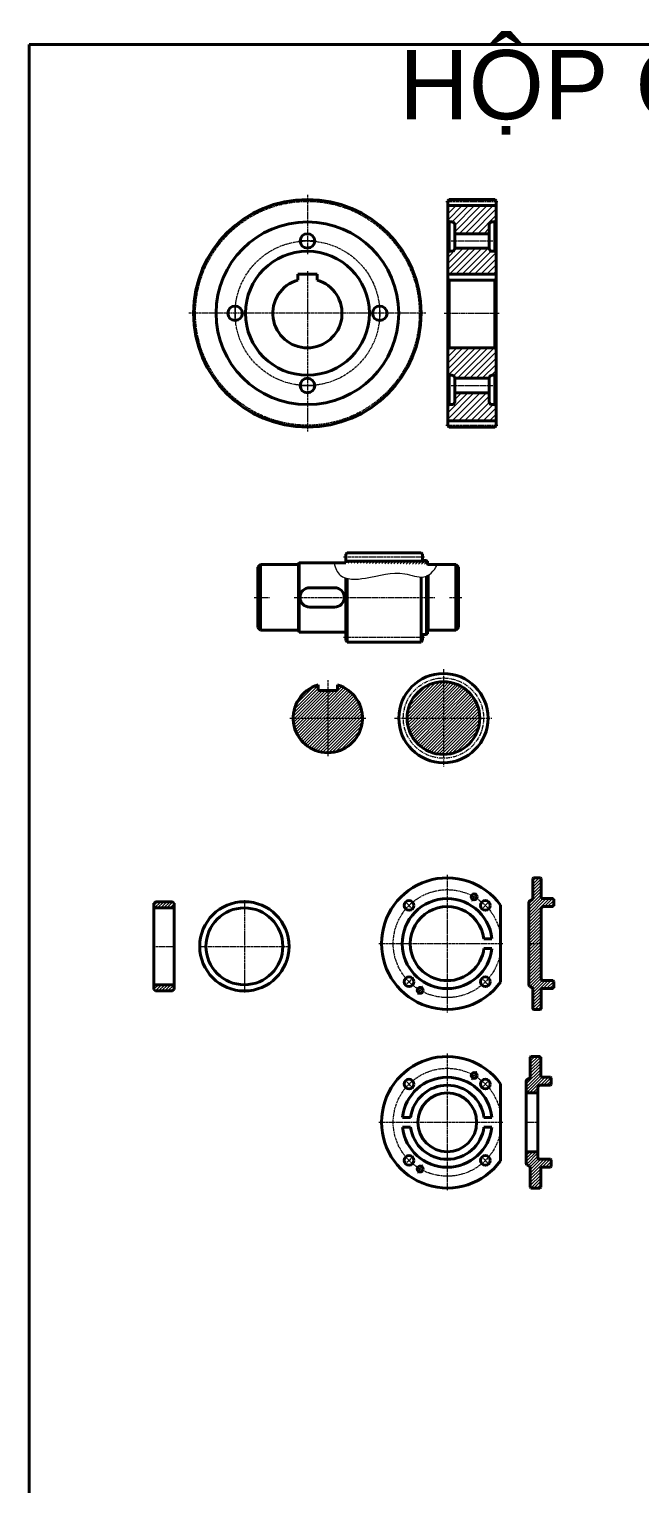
# Model space of a CAD drawing. Header units: millimetres. Extents: x -11382 to 23553, y -372 to 10786.
# Drawn here: x 7889 to 8772, y 3695 to 5797 of the extents above; entities that cross this region are included whole.
import ezdxf

# ---------------------------------------------------------------- set-up
doc = ezdxf.new("R2010")
doc.units = ezdxf.units.MM
doc.header["$LTSCALE"] = 0.2
doc.linetypes.add('CENTER', pattern=[50.8, 31.75, -6.35, 6.35, -6.35])
for name, color, linetype, lineweight in [('đường bao thấy', 7, 'Continuous', 40), ('đường kích thước', 90, 'Continuous', 15), ('đường mặt cắt', 160, 'Continuous', 15), ('đường nét mảnh', 220, 'Continuous', 15), ('đường nét tâm', 137, 'CENTER', 15)]:
    doc.layers.add(name, color=color, linetype=linetype, lineweight=lineweight)
doc.styles.add('nhat3.5', font='arial.ttf', dxfattribs={"height": 3.5})
pattern_1 = [(45, (7311.892, 2758.6685), (-4.490128, 4.490128), [])]
pattern_2 = [(45, (7084.4872, 3128.42), (-2.245064, 2.245064), [])]
pattern_3 = [(45, (4434.1492, 2475.3908), (-2.245064, 2.245064), [])]
pattern_4 = [(45, (4437.9313, 2475.3908), (-2.245064, 2.245064), [])]

msp = doc.modelspace()

# ---------------------------------------------------------------- hatches: boundary and pattern name
at = {"layer": 'đường mặt cắt', "ltscale": 0.5}
h = msp.add_hatch(dxfattribs=at)
h.set_pattern_fill('ANSI31', color=256, scale=2, style=0)
h.set_pattern_definition(pattern_1)
h.paths.add_polyline_path([(8554.126, 5501.841), (8554.126, 5514.841, -0.41421356), (8558.126, 5518.841), (8562.126, 5518.841), (8564.126, 5520.841), (8564.126, 5542.321), (8494.126, 5542.321), (8494.126, 5520.841), (8496.126, 5518.841), (8500.126, 5518.841, -0.41421356), (8504.126, 5514.841), (8504.126, 5501.841)])
h = msp.add_hatch(dxfattribs=at)
h.set_pattern_fill('ANSI31', color=256, scale=2, style=0)
h.set_pattern_definition(pattern_1)
h.paths.add_polyline_path([(8504.126, 5480.841), (8504.126, 5480.341, -0.41421356), (8500.126, 5476.341), (8496.126, 5476.341), (8494.126, 5474.341), (8494.126, 5443.241), (8564.126, 5443.241), (8564.126, 5474.341), (8562.126, 5476.341), (8558.126, 5476.341, -0.41421356), (8554.126, 5480.341), (8554.126, 5480.841)])
h = msp.add_hatch(dxfattribs=at)
h.set_pattern_fill('ANSI31', color=256, scale=2, style=0)
h.set_pattern_definition(pattern_1)
h.paths.add_polyline_path([(8496.126, 5336.841), (8494.126, 5334.841), (8494.126, 5299.341), (8496.126, 5297.341), (8500.126, 5297.341, -0.41421356), (8504.126, 5293.341), (8504.126, 5292.841), (8554.126, 5292.841), (8554.126, 5293.341, -0.41421356), (8558.126, 5297.341), (8562.126, 5297.341), (8564.126, 5299.341), (8564.126, 5334.841), (8562.126, 5336.841)])
h = msp.add_hatch(dxfattribs=at)
h.set_pattern_fill('ANSI31', color=256, scale=2, style=0)
h.set_pattern_definition(pattern_1)
h.paths.add_polyline_path([(8504.126, 5271.841), (8504.126, 5258.841, -0.41421356), (8500.126, 5254.841), (8496.126, 5254.841), (8494.126, 5252.841), (8494.126, 5231.361), (8564.126, 5231.361), (8564.126, 5252.841), (8562.126, 5254.841), (8558.126, 5254.841, -0.41421356), (8554.126, 5258.841), (8554.126, 5271.841)])
h = msp.add_hatch(dxfattribs=at)
h.set_pattern_fill('ANSI31', color=256, style=0)
h.set_pattern_definition([(45, (6951.398, 3348.803), (-2.245064, 2.245064), [])])
edge = h.paths.add_edge_path()
edge.add_spline(control_points=[(8329.75, 5026.313), (8331.748, 5017.885), (8339.357, 5001.053), (8384.857, 5002.975), (8420.978, 5017.383), (8460.425, 5000.597), (8473.373, 5013.522), (8479.212, 5023.813)], knot_values=[9.10403424, 9.10403424, 9.10403424, 9.10403424, 27.60372956, 64.46729555, 121.70458262, 149.58031351, 175.54874912, 175.54874912, 175.54874912, 175.54874912], degree=3, periodic=0)
edge.add_line((8479.212, 5023.813), (8465.619, 5023.813))
edge.add_arc((8465.619, 5024.813), 1, 180, 270, ccw=False)
edge.add_line((8464.619, 5024.813), (8464.619, 5028.773))
edge.add_line((8464.619, 5028.773), (8346.619, 5028.773))
edge.add_line((8346.619, 5028.773), (8346.619, 5026.313))
edge.add_line((8346.619, 5026.313), (8329.75, 5026.313))
edge = h.paths.add_edge_path(flags=16)
edge.add_spline(control_points=[(8329.75, 5026.313), (8331.748, 5017.885), (8339.357, 5001.053), (8384.857, 5002.975), (8420.978, 5017.383), (8460.425, 5000.597), (8473.373, 5013.522), (8479.212, 5023.813)], knot_values=[9.10403424, 9.10403424, 9.10403424, 9.10403424, 27.60372956, 64.46729555, 121.70458262, 149.58031351, 175.54874912, 175.54874912, 175.54874912, 175.54874912], degree=3, periodic=0)
edge.add_spline(control_points=[(8329.75, 5026.313), (8331.748, 5017.885), (8339.357, 5001.053), (8384.857, 5002.975), (8420.978, 5017.383), (8460.425, 5000.597), (8473.373, 5013.522), (8479.212, 5023.813)], knot_values=[9.10403424, 9.10403424, 9.10403424, 9.10403424, 27.60372956, 64.46729555, 121.70458262, 149.58031351, 175.54874912, 175.54874912, 175.54874912, 175.54874912], degree=3, periodic=0)
edge = h.paths.add_edge_path(flags=17)
edge.add_spline(control_points=[(8329.75, 5026.313), (8331.748, 5017.885), (8339.357, 5001.053), (8384.857, 5002.975), (8420.978, 5017.383), (8460.425, 5000.597), (8473.373, 5013.522), (8479.212, 5023.813)], knot_values=[9.10403424, 9.10403424, 9.10403424, 9.10403424, 27.60372956, 64.46729555, 121.70458262, 149.58031351, 175.54874912, 175.54874912, 175.54874912, 175.54874912], degree=3, periodic=0)
h = msp.add_hatch(dxfattribs=at)
h.set_pattern_fill('ANSI31', color=256, style=0)
h.set_pattern_definition(pattern_2)
h.paths.add_polyline_path([(8320.758, 4841.924), (8306.758, 4841.924), (8306.758, 4849.924, 0.33333333), (8270.758, 4801.924), (8320.758, 4801.924)])
h = msp.add_hatch(dxfattribs=at)
h.set_pattern_fill('ANSI31', color=256, style=0)
h.set_pattern_definition(pattern_2)
h.paths.add_polyline_path([(8370.758, 4801.924, 0.33333333), (8334.758, 4849.924), (8334.758, 4841.924), (8320.758, 4841.924), (8320.758, 4801.924)])
h = msp.add_hatch(dxfattribs=at)
h.set_pattern_fill('ANSI31', color=256, style=0)
h.paths.add_polyline_path([(8487.852, 4854.384, 0.41421356), (8435.392, 4801.924), (8487.852, 4801.924)])
h = msp.add_hatch(dxfattribs=at)
h.set_pattern_fill('ANSI31', color=256, style=0)
h.paths.add_polyline_path([(8487.852, 4801.924), (8540.312, 4801.924, 0.41421356), (8487.852, 4854.384)])
h = msp.add_hatch(dxfattribs=at)
h.set_pattern_fill('ANSI31', color=256, style=0)
h.set_pattern_definition(pattern_2)
h.paths.add_polyline_path([(8270.758, 4801.924, 0.41421356), (8320.758, 4751.924), (8320.758, 4801.924)])
h = msp.add_hatch(dxfattribs=at)
h.set_pattern_fill('ANSI31', color=256, style=0)
h.set_pattern_definition(pattern_2)
h.paths.add_polyline_path([(8320.758, 4751.924, 0.41421356), (8370.758, 4801.924), (8320.758, 4801.924)])
h = msp.add_hatch(dxfattribs=at)
h.set_pattern_fill('ANSI31', color=256, style=0)
h.paths.add_polyline_path([(8487.852, 4801.924), (8435.392, 4801.924, 0.41421356), (8487.852, 4749.464)])
h = msp.add_hatch(dxfattribs=at)
h.set_pattern_fill('ANSI31', color=256, style=0)
h.paths.add_polyline_path([(8487.852, 4801.924), (8487.852, 4749.464, 0.41421356), (8540.312, 4801.924)])
h = msp.add_hatch(dxfattribs=at)
h.set_pattern_fill('ANSI31', color=256, style=0)
h.set_pattern_definition(pattern_4)
h.paths.add_polyline_path([(8629.137, 4526.57, -0.41421356), (8632.137, 4529.57), (8646.137, 4529.57), (8647.137, 4530.57), (8647.137, 4540.07), (8646.137, 4541.07), (8629.137, 4541.07), (8629.137, 4570.07), (8628.137, 4571.07), (8618.137, 4571.07), (8617.137, 4570.07), (8617.137, 4541.924, -0.28407904), (8615.479, 4539.241), (8612.795, 4537.9, 0.28407904), (8611.137, 4535.216), (8611.137, 4476.07), (8629.137, 4476.07)])
at = {"layer": 'đường mặt cắt'}
h = msp.add_hatch(dxfattribs=at)
h.set_pattern_fill('ANSI31', color=256, style=0)
h.paths.add_polyline_path([(8098.588, 4534.653), (8096.588, 4536.653), (8071.588, 4536.653), (8069.588, 4534.653), (8069.588, 4527.653), (8098.588, 4527.653)])
at = {"layer": 'đường mặt cắt', "ltscale": 0.5}
h = msp.add_hatch(dxfattribs=at)
h.set_pattern_fill('ANSI31', color=256, style=0)
h.set_pattern_definition(pattern_4)
h.paths.add_polyline_path([(8629.137, 4476.07), (8611.137, 4476.07), (8611.137, 4416.924, 0.28407904), (8612.795, 4414.241), (8615.479, 4412.9, -0.28407904), (8617.137, 4410.216), (8617.137, 4383.07, 0.41421356), (8619.137, 4381.07), (8628.137, 4381.07), (8629.137, 4382.07), (8629.137, 4411.07), (8646.137, 4411.07), (8647.137, 4412.07), (8647.137, 4421.57), (8646.137, 4422.57), (8632.137, 4422.57, -0.41421356), (8629.137, 4425.57)])
at = {"layer": 'đường mặt cắt'}
h = msp.add_hatch(dxfattribs=at)
h.set_pattern_fill('ANSI31', color=256, style=0)
h.paths.add_polyline_path([(8098.588, 4416.653), (8069.588, 4416.653), (8069.588, 4409.653), (8071.588, 4407.653), (8096.588, 4407.653), (8098.588, 4409.653)])
at = {"layer": 'đường mặt cắt', "ltscale": 0.5}
h = msp.add_hatch(dxfattribs=at)
h.set_pattern_fill('ANSI31', color=256, style=0)
h.set_pattern_definition(pattern_3)
edge = h.paths.add_edge_path()
edge.add_line((8643.355, 4281.956), (8642.355, 4282.956))
edge.add_line((8642.355, 4282.956), (8628.355, 4282.956))
edge.add_line((8628.355, 4282.956), (8628.355, 4310.956))
edge.add_arc((8626.355, 4310.956), 2, 0, 90)
edge.add_line((8626.355, 4312.956), (8615.355, 4312.956))
edge.add_arc((8615.355, 4310.956), 2, 90, 180)
edge.add_line((8613.355, 4310.956), (8613.355, 4283.81))
edge.add_arc((8610.355, 4283.81), 3, -63.434949, 0, ccw=False)
edge.add_line((8611.697, 4281.127), (8609.013, 4279.786))
edge.add_arc((8610.355, 4277.102), 3, 116.565051, 180)
edge.add_line((8607.355, 4277.102), (8607.355, 4260.456))
edge.add_line((8607.355, 4260.456), (8624.355, 4260.456))
edge.add_line((8624.355, 4260.456), (8624.355, 4268.456))
edge.add_arc((8627.355, 4268.456), 3, 90, 180, ccw=False)
edge.add_line((8627.355, 4271.456), (8642.355, 4271.456))
edge.add_arc((8642.355, 4272.456), 1, 270, 360)
edge.add_line((8643.355, 4272.456), (8643.355, 4281.956))
h = msp.add_hatch(dxfattribs=at)
h.set_pattern_fill('ANSI31', color=256, style=0)
h.set_pattern_definition(pattern_3)
h.paths.add_polyline_path([(8624.355, 4167.456), (8624.355, 4175.456), (8607.355, 4175.456), (8607.355, 4158.81, 0.28407904), (8609.013, 4156.127), (8611.697, 4154.786, -0.28407904), (8613.355, 4152.102), (8613.355, 4124.956, 0.41421356), (8615.355, 4122.956), (8626.355, 4122.956, 0.41421356), (8628.355, 4124.956), (8628.355, 4152.956), (8642.355, 4152.956, 0.41421356), (8643.355, 4153.956), (8643.355, 4163.456, 0.41421356), (8642.355, 4164.456), (8627.355, 4164.456, -0.41421356)])

# ---------------------------------------------------------------- linework, layer by layer
at = {"layer": 'đường bao thấy', "ltscale": 0.5}
for p, q in [((8494.126, 5549.321), (8496.126, 5551.321)), ((8494.126, 5549.321), (8494.126, 5386.841)), ((8496.126, 5551.321), (8562.126, 5551.321)), ((8564.126, 5549.321), (8562.126, 5551.321)), ((8564.126, 5549.321), (8564.126, 5386.841)), ((8494.126, 5542.321), (8564.126, 5542.321)), ((8496.126, 5518.841), (8494.126, 5520.841)), ((8496.126, 5518.841), (8500.126, 5518.841)), ((8496.126, 5518.841), (8496.126, 5476.341)), ((8504.126, 5514.841), (8504.126, 5480.341)), ((8554.126, 5514.841), (8554.126, 5480.341)), ((8562.126, 5518.841), (8558.126, 5518.841)), ((8562.126, 5518.841), (8564.126, 5520.841)), ((8562.126, 5518.841), (8562.126, 5476.341)), ((8504.126, 5501.841), (8554.126, 5501.841)), ((8496.126, 5476.341), (8494.126, 5474.341)), ((8496.126, 5476.341), (8500.126, 5476.341)), ((8504.126, 5480.841), (8554.126, 5480.841)), ((8562.126, 5476.341), (8558.126, 5476.341)), ((8562.126, 5476.341), (8564.126, 5474.341)), ((8305.322, 5443.241), (8277.322, 5443.241)), ((8277.322, 5443.241), (8277.322, 5434.841)), ((8305.322, 5443.241), (8305.322, 5434.841)), ((8564.126, 5443.241), (8494.126, 5443.241)), ((8496.126, 5434.841), (8494.126, 5436.841)), ((8562.126, 5434.841), (8496.126, 5434.841)), ((8496.126, 5434.841), (8496.126, 5386.841)), ((8562.126, 5434.841), (8564.126, 5436.841)), ((8562.126, 5434.841), (8562.126, 5386.841)), ((8494.126, 5224.361), (8494.126, 5386.841)), ((8496.126, 5336.841), (8496.126, 5386.841)), ((8562.126, 5336.841), (8562.126, 5386.841)), ((8564.126, 5224.361), (8564.126, 5386.841)), ((8496.126, 5336.841), (8494.126, 5334.841)), ((8562.126, 5336.841), (8496.126, 5336.841)), ((8562.126, 5336.841), (8564.126, 5334.841)), ((8496.126, 5297.341), (8494.126, 5299.341)), ((8496.126, 5297.341), (8500.126, 5297.341)), ((8496.126, 5254.841), (8496.126, 5297.341)), ((8562.126, 5297.341), (8558.126, 5297.341)), ((8562.126, 5297.341), (8564.126, 5299.341)), ((8562.126, 5254.841), (8562.126, 5297.341)), ((8504.126, 5258.841), (8504.126, 5293.341)), ((8504.126, 5292.841), (8554.126, 5292.841)), ((8554.126, 5258.841), (8554.126, 5293.341)), ((8504.126, 5271.841), (8554.126, 5271.841)), ((8496.126, 5254.841), (8494.126, 5252.841)), ((8496.126, 5254.841), (8500.126, 5254.841)), ((8562.126, 5254.841), (8558.126, 5254.841)), ((8562.126, 5254.841), (8564.126, 5252.841)), ((8494.126, 5231.361), (8564.126, 5231.361)), ((8494.126, 5224.361), (8496.126, 5222.361)), ((8496.126, 5222.361), (8562.126, 5222.361)), ((8564.126, 5224.361), (8562.126, 5222.361)), ((8219.619, 5019.813), (8223.619, 5023.813)), ((8223.619, 5023.813), (8278.619, 5023.813)), ((8223.619, 5023.813), (8223.619, 4928.813)), ((8278.619, 5025.313), (8279.619, 5026.313)), ((8278.619, 5025.313), (8278.619, 4927.313)), ((8279.619, 5026.313), (8346.619, 5026.313)), ((8279.619, 5026.313), (8279.619, 4926.313)), ((8346.619, 5038.773), (8348.619, 5040.773)), ((8346.619, 5038.773), (8346.619, 5026.313)), ((8346.619, 5028.773), (8464.619, 5028.773)), ((8348.619, 5040.773), (8455.619, 5040.773)), ((8457.619, 5038.773), (8455.619, 5040.773)), ((8457.619, 5038.773), (8457.619, 5029.813)), ((8463.619, 5029.813), (8457.619, 5029.813)), ((8463.619, 5029.813), (8464.619, 5028.813)), ((8464.619, 5028.813), (8464.619, 5024.813)), ((8465.619, 5023.813), (8505.619, 5023.813)), ((8505.619, 5023.813), (8509.619, 5019.813)), ((8505.619, 5023.813), (8505.619, 4928.813)), ((8219.619, 5019.813), (8219.619, 4932.813)), ((8346.619, 5004.313), (8346.619, 4913.853)), ((8348.619, 4911.853), (8348.619, 5003.78)), ((8455.619, 4911.853), (8455.619, 5005.663)), ((8463.619, 4922.813), (8463.619, 5007.213)), ((8464.619, 5007.685), (8464.619, 4923.813)), ((8465.619, 4928.813), (8465.619, 5008.228)), ((8509.619, 5019.813), (8509.619, 4932.813)), ((8294.619, 4990.313), (8330.619, 4990.313)), ((8294.619, 4962.313), (8330.619, 4962.313)), ((8219.619, 4932.813), (8223.619, 4928.813)), ((8223.619, 4928.813), (8278.619, 4928.813)), ((8279.619, 4926.313), (8278.619, 4927.313)), ((8279.619, 4926.313), (8346.619, 4926.313)), ((8457.619, 4922.813), (8457.619, 4913.853)), ((8463.619, 4922.813), (8457.619, 4922.813)), ((8463.619, 4922.813), (8464.619, 4923.813)), ((8465.619, 4928.813), (8505.619, 4928.813)), ((8505.619, 4928.813), (8509.619, 4932.813)), ((8346.619, 4913.853), (8348.619, 4911.853)), ((8348.619, 4911.853), (8455.619, 4911.853)), ((8457.619, 4913.853), (8455.619, 4911.853)), ((8306.758, 4849.924), (8306.758, 4841.924)), ((8306.758, 4841.924), (8334.758, 4841.924)), ((8334.758, 4849.924), (8334.758, 4841.924)), ((8617.137, 4570.07), (8618.137, 4571.07)), ((8617.137, 4570.07), (8617.137, 4541.924)), ((8618.137, 4571.07), (8628.137, 4571.07)), ((8629.137, 4570.07), (8628.137, 4571.07)), ((8629.137, 4570.07), (8629.137, 4541.07)), ((8629.137, 4541.07), (8646.137, 4541.07)), ((8647.137, 4540.07), (8646.137, 4541.07)), ((8069.588, 4534.653), (8071.588, 4536.653)), ((8069.588, 4534.653), (8069.588, 4409.653)), ((8098.588, 4527.653), (8069.588, 4527.653)), ((8096.588, 4536.653), (8071.588, 4536.653)), ((8096.588, 4536.653), (8098.588, 4534.653)), ((8098.588, 4409.653), (8098.588, 4534.653)), ((8570.361, 4531.712), (8570.361, 4420.429)), ((8611.137, 4535.216), (8611.137, 4476.07)), ((8612.795, 4537.9), (8615.479, 4539.241)), ((8629.137, 4526.57), (8629.137, 4425.57)), ((8632.137, 4529.57), (8646.137, 4529.57)), ((8646.137, 4529.57), (8647.137, 4530.57)), ((8647.137, 4540.07), (8647.137, 4530.57)), ((8546.401, 4483.07), (8557.983, 4483.07)), ((8546.401, 4469.07), (8557.983, 4469.07)), ((8611.137, 4416.924), (8611.137, 4476.07)), ((8098.588, 4416.653), (8069.588, 4416.653)), ((8612.795, 4414.241), (8615.479, 4412.9)), ((8632.137, 4422.57), (8646.137, 4422.57)), ((8646.137, 4422.57), (8647.137, 4421.57)), ((8647.137, 4412.07), (8647.137, 4421.57)), ((8069.588, 4409.653), (8071.588, 4407.653)), ((8071.588, 4407.653), (8096.588, 4407.653)), ((8098.588, 4409.653), (8096.588, 4407.653)), ((8617.137, 4382.07), (8617.137, 4410.216)), ((8629.137, 4411.07), (8646.137, 4411.07)), ((8629.137, 4382.07), (8629.137, 4411.07)), ((8646.137, 4411.07), (8647.137, 4412.07)), ((8618.137, 4381.07), (8617.137, 4382.07)), ((8618.137, 4381.07), (8628.137, 4381.07)), ((8629.137, 4382.07), (8628.137, 4381.07)), ((8613.355, 4311.956), (8614.355, 4312.956)), ((8613.355, 4311.956), (8613.355, 4283.81)), ((8614.355, 4312.956), (8627.355, 4312.956)), ((8627.355, 4312.956), (8628.355, 4311.956)), ((8628.355, 4311.956), (8628.355, 4282.956)), ((8570.361, 4273.598), (8570.361, 4162.315)), ((8607.355, 4277.102), (8607.355, 4158.81)), ((8609.013, 4279.786), (8611.697, 4281.127)), ((8624.355, 4268.456), (8624.355, 4167.456)), ((8627.355, 4271.456), (8642.355, 4271.456)), ((8628.355, 4282.956), (8642.355, 4282.956)), ((8642.355, 4282.956), (8643.355, 4281.956)), ((8642.355, 4271.456), (8643.355, 4272.456)), ((8643.355, 4281.956), (8643.355, 4272.456)), ((8607.355, 4260.456), (8624.355, 4260.456)), ((8428.739, 4224.956), (8440.32, 4224.956)), ((8428.739, 4210.956), (8440.32, 4210.956)), ((8546.401, 4224.956), (8557.983, 4224.956)), ((8546.401, 4210.956), (8557.983, 4210.956)), ((8607.355, 4175.456), (8624.355, 4175.456)), ((8627.355, 4164.456), (8642.355, 4164.456)), ((8642.355, 4164.456), (8643.355, 4163.456)), ((8643.355, 4153.956), (8643.355, 4163.456)), ((8609.013, 4156.127), (8611.697, 4154.786)), ((8613.355, 4152.102), (8613.355, 4123.956)), ((8628.355, 4152.956), (8642.355, 4152.956)), ((8628.355, 4123.956), (8628.355, 4152.956)), ((8642.355, 4152.956), (8643.355, 4153.956)), ((8613.355, 4123.956), (8614.355, 4122.956)), ((8614.355, 4122.956), (8627.355, 4122.956)), ((8627.355, 4122.956), (8628.355, 4123.956))]:
    msp.add_line(p, q, dxfattribs=at)
at = {"layer": 'đường bao thấy', "ltscale": 5}
msp.add_lwpolyline([(7889.174, 5775.37), (12930.152, 5775.37), (12930.152, 1397.743), (7889.174, 1397.743)], close=True, dxfattribs=at)
at = {"layer": 'đường bao thấy', "ltscale": 0.5}
for centre, radius in [((8291.322, 5386.841), 164.48), ((8291.322, 5386.841), 132), ((8291.322, 5491.341), 10.5), ((8291.322, 5386.841), 89.5), ((8186.822, 5386.841), 10.5), ((8395.822, 5386.841), 10.5), ((8291.322, 5282.341), 10.5), ((8532.361, 4543.62), 4.25), ((8200.255, 4472.153), 64.5), ((8200.255, 4472.153), 55.5), ((8438.206, 4531.225), 7), ((8548.515, 4531.225), 7), ((8438.206, 4420.916), 7), ((8548.515, 4420.916), 7), ((8454.361, 4408.52), 4.25), ((8532.361, 4285.506), 4.25), ((8438.206, 4273.111), 7), ((8548.515, 4273.111), 7), ((8493.361, 4217.956), 42.5), ((8438.206, 4162.802), 7), ((8548.515, 4162.802), 7), ((8454.361, 4150.406), 4.25)]:
    msp.add_circle(centre, radius, dxfattribs=at)
at = {"layer": 'đường bao thấy'}
for radius in [64.46, 52.46]:
    msp.add_circle((8487.852, 4801.924), radius, dxfattribs=at)
at = {"layer": 'đường bao thấy', "ltscale": 0.5}
for centre, radius, start, end in [((8500.126, 5514.841), 4, 0, 90), ((8558.126, 5514.841), 4, 90, 180), ((8500.126, 5480.341), 4, 270, 0), ((8558.126, 5480.341), 4, 180, 270), ((8291.322, 5386.841), 50, 106.260205, 73.739795), ((8500.126, 5293.341), 4, 0, 90), ((8558.126, 5293.341), 4, 90, 180), ((8500.126, 5258.841), 4, 270, 0), ((8558.126, 5258.841), 4, 180, 270), ((8465.619, 5024.813), 1, 180, 270), ((8294.619, 4976.313), 14, 90, 270), ((8330.619, 4976.313), 14, 270, 90), ((8465.619, 4927.813), 1, 90, 180), ((8320.758, 4801.924), 50, 106.260205, 73.739795), ((8493.361, 4476.07), 95, 35.852614, 324.147386), ((8493.361, 4476.07), 65, 6.182304, 186.182304), ((8614.137, 4541.924), 3, 296.565051, 0), ((8493.361, 4476.07), 53.5, 7.5182, 187.5182), ((8614.137, 4535.216), 3, 116.565051, 180), ((8632.137, 4526.57), 3, 90, 180), ((8493.361, 4476.07), 65, 186.182304, 353.817696), ((8493.361, 4476.07), 53.5, 187.5182, 352.4818), ((8614.137, 4416.924), 3, 180, 243.434949), ((8632.137, 4425.57), 3, 180, 270), ((8614.137, 4410.216), 3, 0, 63.434949), ((8619.137, 4383.07), 2, 180, 270), ((8493.361, 4217.956), 95, 35.852614, 324.147386), ((8493.361, 4217.956), 65, 6.182304, 173.817696), ((8493.361, 4217.956), 53.5, 7.5182, 172.4818), ((8610.355, 4277.102), 3, 116.565051, 180), ((8610.355, 4283.81), 3, 296.565051, 0), ((8627.355, 4268.456), 3, 90, 180), ((8493.361, 4217.956), 65, 186.182304, 353.817696), ((8493.361, 4217.956), 53.5, 187.5182, 352.4818), ((8627.355, 4167.456), 3, 180, 270), ((8610.355, 4158.81), 3, 180, 243.434949), ((8610.355, 4152.102), 3, 0, 63.434949)]:
    msp.add_arc(centre, radius, start, end, dxfattribs=at)
at = {"layer": 'đường kích thước', "ltscale": 0.5}
msp.add_open_spline([(8329.75, 5026.313), (8331.748, 5017.885), (8339.357, 5001.053), (8384.857, 5002.975), (8420.978, 5017.383), (8460.425, 5000.597), (8473.373, 5013.522), (8479.212, 5023.813)], degree=3, knots=[9.10403424, 9.10403424, 9.10403424, 9.10403424, 27.60372956, 64.46729555, 121.70458262, 149.58031351, 175.54874912, 175.54874912, 175.54874912, 175.54874912], dxfattribs=at)
at = {"layer": 'đường nét mảnh', "ltscale": 0.5}
for centre in [(8532.361, 4543.62), (8454.361, 4408.52), (8532.361, 4285.506), (8454.361, 4150.406)]:
    msp.add_arc(centre, 5, 60, 328.163282, dxfattribs=at)
at = {"layer": 'đường nét tâm', "ltscale": 0.5}
for p, q in [((8291.322, 5558.121), (8291.322, 5472.362)), ((8491.126, 5548.521), (8567.126, 5548.521)), ((8303.822, 5491.341), (8278.822, 5491.341)), ((8499.126, 5491.341), (8559.126, 5491.341)), ((8291.322, 5447.672), (8291.322, 5215.561)), ((8462.602, 5386.841), (8120.042, 5386.841)), ((8186.822, 5399.341), (8186.822, 5374.341)), ((8395.822, 5374.341), (8395.822, 5399.341)), ((8489.126, 5386.841), (8569.126, 5386.841)), ((8278.822, 5282.341), (8303.822, 5282.341)), ((8499.126, 5282.341), (8559.126, 5282.341)), ((8491.126, 5225.161), (8567.126, 5225.161)), ((8460.619, 5034.273), (8343.619, 5034.273)), ((8214.619, 4976.313), (8236.581, 4976.313)), ((8271.953, 4976.313), (8475.501, 4976.313)), ((8496.599, 4976.313), (8514.619, 4976.313)), ((8460.619, 4918.353), (8343.619, 4918.353)), ((8320.758, 4856.924), (8320.758, 4746.924)), ((8265.758, 4801.924), (8375.758, 4801.924)), ((8493.361, 4575.345), (8493.361, 4376.795)), ((8528.861, 4537.558), (8535.861, 4549.682)), ((8200.255, 4538.653), (8200.255, 4405.653)), ((8444.57, 4524.861), (8431.842, 4537.589)), ((8542.151, 4524.861), (8554.879, 4537.589)), ((8067.588, 4472.153), (8100.588, 4472.153)), ((8133.755, 4472.153), (8266.755, 4472.153)), ((8394.361, 4476.07), (8573.826, 4476.07)), ((8609.137, 4476.07), (8630.137, 4476.07)), ((8444.57, 4427.28), (8431.842, 4414.552)), ((8450.861, 4402.458), (8457.861, 4414.583)), ((8542.151, 4427.28), (8554.879, 4414.552)), ((8493.361, 4317.231), (8493.361, 4118.681)), ((8528.861, 4279.444), (8535.861, 4291.569)), ((8444.57, 4266.747), (8431.842, 4279.475)), ((8542.151, 4266.747), (8554.879, 4279.475)), ((8394.361, 4217.956), (8573.826, 4217.956)), ((8605.355, 4217.956), (8626.355, 4217.956)), ((8444.57, 4169.166), (8431.842, 4156.438)), ((8542.151, 4169.166), (8554.879, 4156.438)), ((8450.861, 4144.344), (8457.861, 4156.469))]:
    msp.add_line(p, q, dxfattribs=at)
at = {"layer": 'đường nét tâm'}
for p, q in [((8487.852, 4872.83), (8487.852, 4731.018)), ((8416.946, 4801.924), (8558.758, 4801.924))]:
    msp.add_line(p, q, dxfattribs=at)
at = {"layer": 'đường nét tâm', "ltscale": 0.5}
for centre, radius in [((8291.322, 5386.841), 161.68), ((8291.322, 5386.841), 104.5), ((8493.361, 4476.07), 78), ((8493.361, 4217.956), 78)]:
    msp.add_circle(centre, radius, dxfattribs=at)
at = {"layer": 'đường nét tâm'}
msp.add_circle((8487.852, 4801.924), 57.96, dxfattribs=at)

# ---------------------------------------------------------------- texts
at = {"layer": 'đường bao thấy', "ltscale": 0.5, "insert": (8423.545, 5767.204), "char_height": 100, "width": 1986.69503, "attachment_point": 1, "style": 'nhat3.5'}
msp.add_mtext('{\\C1;HỘP GIẢM TỐC MÁY UỐN 6}', dxfattribs=at)

doc.saveas('drawing.dxf')
